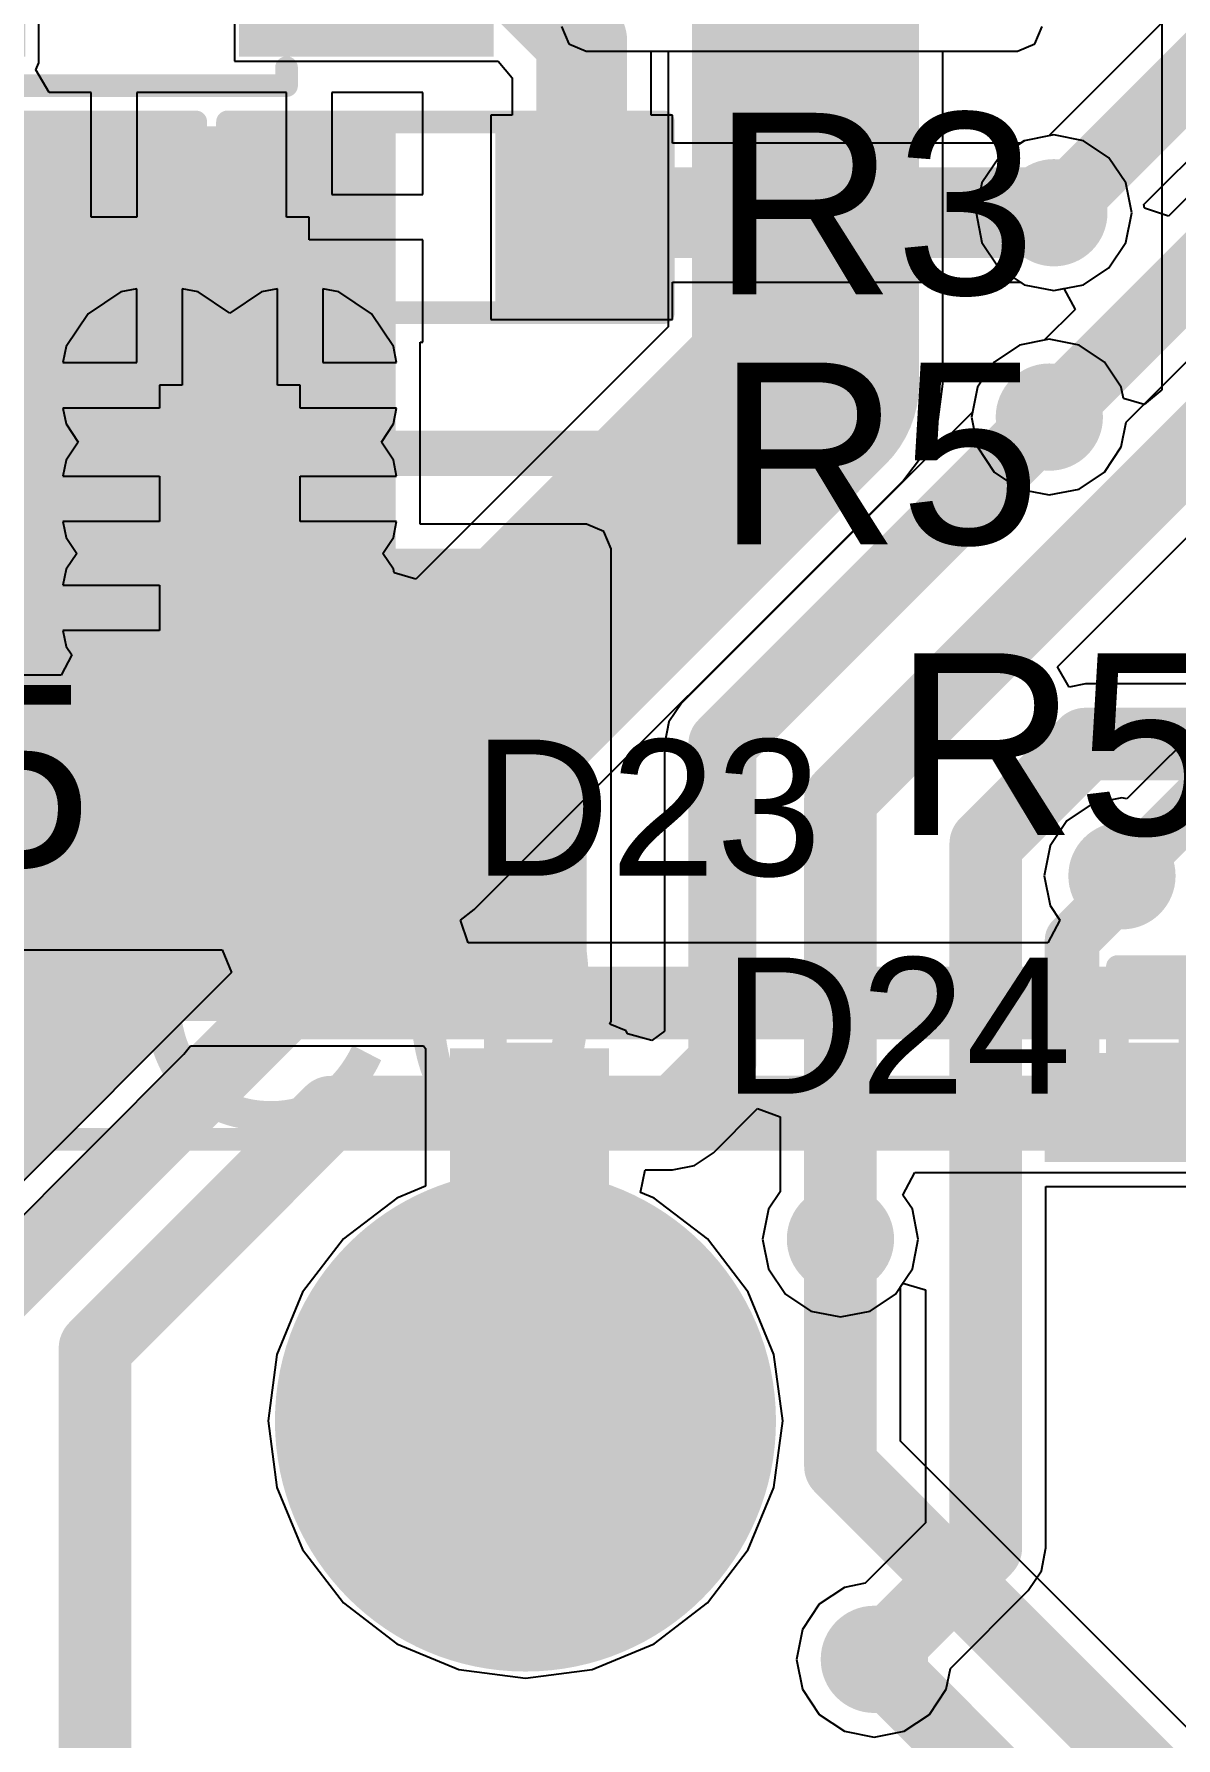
# Model space of a CAD drawing. Header units: millimetres. Extents: x -0.25 to 4.68, y -0.29 to 2.93.
# Drawn here: x 0.9444 to 1.1959, y 0.2812 to 0.6563 of the extents above; entities that cross this region are included whole.
import ezdxf

# ---------------------------------------------------------------- set-up
doc = ezdxf.new("R2010")
doc.units = ezdxf.units.MM
doc.header["$MEASUREMENT"] = 0
for name, color, linetype in [('BottomLayer', 5, 'Continuous'), ('BottomSolder', 6, 'Continuous'), ('MultiLayer', 9, 'Continuous'), ('PadHoleLayer', 156, 'Continuous'), ('TopLayer', 1, 'Continuous'), ('TopOverlay', 2, 'Continuous'), ('TopPaste', 8, 'Continuous'), ('TopSolder', 216, 'Continuous'), ('ViaHoleLayer', 16, 'Continuous')]:
    doc.layers.add(name, color=color, linetype=linetype)
doc.styles.add('Arial', font='', dxfattribs={"height": 0.2})
doc.styles.get('Arial').set_extended_font_data('Arial')

# ---------------------------------------------------------------- blocks, each defined once
blk = doc.blocks.new('HA0200500000G_25')
at = {"layer": 'BottomLayer'}
h = blk.add_hatch(color=5, dxfattribs=at)
edge = h.paths.add_edge_path()
edge.add_arc((-0.1, 0.15), 0.05118, 0, 360)
at = {"layer": 'BottomSolder'}
h = blk.add_hatch(color=6, dxfattribs=at)
edge = h.paths.add_edge_path()
edge.add_arc((-0.1, 0.15), 0.05518, 0, 360)
at = {"layer": 'MultiLayer'}
h = blk.add_hatch(color=9, dxfattribs=at)
edge = h.paths.add_edge_path()
edge.add_arc((-0.1, 0.15), 0.05118, 0, 360)
at = {"layer": 'PadHoleLayer'}
h = blk.add_hatch(color=156, dxfattribs=at)
edge = h.paths.add_edge_path()
edge.add_arc((-0.1, 0.15), 0.02559, 0, 360)
at = {"layer": 'TopLayer'}
h = blk.add_hatch(color=1, dxfattribs=at)
edge = h.paths.add_edge_path()
edge.add_arc((-0.1, 0.15), 0.05118, 0, 360)
at = {"layer": 'TopSolder'}
h = blk.add_hatch(color=216, dxfattribs=at)
edge = h.paths.add_edge_path()
edge.add_arc((-0.1, 0.15), 0.05518, 0, 360)
at = {"layer": 'TopOverlay', "const_width": 0.005}
blk.add_lwpolyline([(-0.301, 0.212), (0.203, 0.212)], dxfattribs=at)
blk = doc.blocks.new('C___0805_37')
at = {"layer": 'TopLayer'}
for points in [[(-0.06, 0.03), (-0.02, 0.03), (-0.02, -0.03), (-0.06, -0.03)], [(0.02, 0.03), (0.06, 0.03), (0.06, -0.03), (0.02, -0.03)]]:
    blk.add_hatch(color=1, dxfattribs=at).paths.add_polyline_path(points)
at = {"layer": 'TopPaste'}
for points in [[(-0.06, 0.03), (-0.02, 0.03), (-0.02, -0.03), (-0.06, -0.03)], [(0.02, 0.03), (0.06, 0.03), (0.06, -0.03), (0.02, -0.03)]]:
    blk.add_hatch(color=8, dxfattribs=at).paths.add_polyline_path(points)
at = {"layer": 'TopSolder'}
for points in [[(-0.06276, 0.03276), (-0.01724, 0.03276), (-0.01724, -0.03276), (-0.06276, -0.03276)], [(0.01724, 0.03276), (0.06276, 0.03276), (0.06276, -0.03276), (0.01724, -0.03276)]]:
    blk.add_hatch(color=216, dxfattribs=at).paths.add_polyline_path(points)
at = {"layer": 'TopOverlay', "const_width": 0.005}
for points in [[(-0.024, 0.034), (-0.064, 0.034)], [(-0.064, 0.034), (-0.064, -0.034)], [(0.064, 0.034), (0.024, 0.034)], [(0.064, 0.034), (0.064, -0.034)], [(-0.024, -0.034), (-0.064, -0.034)], [(0.064, -0.034), (0.024, -0.034)]]:
    blk.add_lwpolyline(points, dxfattribs=at)
at = {"layer": 'TopOverlay', "const_width": 0.0025}
for points in [[(-0.06525, 0.034, 1), (-0.06275, 0.034, 1)], [(-0.06525, 0.034, 1), (-0.06275, 0.034, 1)], [(-0.02525, 0.034, 1), (-0.02275, 0.034, 1)], [(0.02275, 0.034, 1), (0.02525, 0.034, 1)], [(0.06275, 0.034, 1), (0.06525, 0.034, 1)], [(0.06275, 0.034, 1), (0.06525, 0.034, 1)], [(-0.06525, -0.034, 1), (-0.06275, -0.034, 1)], [(-0.06525, -0.034, 1), (-0.06275, -0.034, 1)], [(-0.02525, -0.034, 1), (-0.02275, -0.034, 1)], [(0.02275, -0.034, 1), (0.02525, -0.034, 1)], [(0.06275, -0.034, 1), (0.06525, -0.034, 1)], [(0.06275, -0.034, 1), (0.06525, -0.034, 1)]]:
    blk.add_lwpolyline(points, format="xyb", close=True, dxfattribs=at)
blk = doc.blocks.new('SOT_23_6_51')
at = {"layer": 'TopLayer'}
for points in [[(-0.07559, 0.04961), (-0.02756, 0.04961), (-0.02756, 0.0252), (-0.07559, 0.0252)], [(0.02756, 0.04961), (0.07559, 0.04961), (0.07559, 0.0252), (0.02756, 0.0252)], [(-0.07559, 0.0122), (-0.02756, 0.0122), (-0.02756, -0.0122), (-0.07559, -0.0122)], [(0.02756, 0.0122), (0.07559, 0.0122), (0.07559, -0.0122), (0.02756, -0.0122)], [(-0.07559, -0.0252), (-0.02756, -0.0252), (-0.02756, -0.04961), (-0.07559, -0.04961)], [(0.02756, -0.0252), (0.07559, -0.0252), (0.07559, -0.04961), (0.02756, -0.04961)]]:
    blk.add_hatch(color=1, dxfattribs=at).paths.add_polyline_path(points)
at = {"layer": 'TopPaste'}
for points in [[(-0.07559, 0.04961), (-0.02756, 0.04961), (-0.02756, 0.0252), (-0.07559, 0.0252)], [(0.02756, 0.04961), (0.07559, 0.04961), (0.07559, 0.0252), (0.02756, 0.0252)], [(-0.07559, 0.0122), (-0.02756, 0.0122), (-0.02756, -0.0122), (-0.07559, -0.0122)], [(0.02756, 0.0122), (0.07559, 0.0122), (0.07559, -0.0122), (0.02756, -0.0122)], [(-0.07559, -0.0252), (-0.02756, -0.0252), (-0.02756, -0.04961), (-0.07559, -0.04961)], [(0.02756, -0.0252), (0.07559, -0.0252), (0.07559, -0.04961), (0.02756, -0.04961)]]:
    blk.add_hatch(color=8, dxfattribs=at).paths.add_polyline_path(points)
at = {"layer": 'TopSolder'}
for points in [[(-0.07959, 0.05361), (-0.02356, 0.05361), (-0.02356, 0.0212), (-0.07959, 0.0212)], [(0.02356, 0.05361), (0.07959, 0.05361), (0.07959, 0.0212), (0.02356, 0.0212)], [(-0.07959, 0.0162), (-0.02356, 0.0162), (-0.02356, -0.0162), (-0.07959, -0.0162)], [(0.02356, 0.0162), (0.07959, 0.0162), (0.07959, -0.0162), (0.02356, -0.0162)], [(-0.07959, -0.0212), (-0.02356, -0.0212), (-0.02356, -0.05361), (-0.07959, -0.05361)], [(0.02356, -0.0212), (0.07959, -0.0212), (0.07959, -0.05361), (0.02356, -0.05361)]]:
    blk.add_hatch(color=216, dxfattribs=at).paths.add_polyline_path(points)
at = {"layer": 'TopOverlay', "const_width": 0.005}
for points in [[(-0.035, 0.06), (0.034, 0.06)], [(-0.035, 0.05606), (-0.035, 0.06)], [(0.034, 0.05606), (0.034, 0.06)], [(-0.086, 0.043), (-0.081, 0.038)], [(-0.086, 0.033), (-0.086, 0.043)], [(-0.086, 0.033), (-0.081, 0.038)], [(-0.035, -0.06), (-0.035, -0.05606)], [(0.034, -0.06), (0.034, -0.05606)], [(-0.035, -0.06), (0.034, -0.06)]]:
    blk.add_lwpolyline(points, dxfattribs=at)
at = {"layer": 'TopOverlay', "const_width": 0.0025}
for points in [[(-0.03625, 0.06, 1), (-0.03375, 0.06, 1)], [(-0.03625, 0.06, 1), (-0.03375, 0.06, 1)], [(0.03275, 0.06, 1), (0.03525, 0.06, 1)], [(0.03275, 0.06, 1), (0.03525, 0.06, 1)], [(-0.03625, 0.05606, 1), (-0.03375, 0.05606, 1)], [(0.03275, 0.05606, 1), (0.03525, 0.05606, 1)], [(-0.08725, 0.043, 1), (-0.08475, 0.043, 1)], [(-0.08725, 0.043, 1), (-0.08475, 0.043, 1)], [(-0.08225, 0.038, 1), (-0.07975, 0.038, 1)], [(-0.08225, 0.038, 1), (-0.07975, 0.038, 1)], [(-0.08725, 0.033, 1), (-0.08475, 0.033, 1)], [(-0.08725, 0.033, 1), (-0.08475, 0.033, 1)], [(-0.03625, -0.05606, 1), (-0.03375, -0.05606, 1)], [(0.03275, -0.05606, 1), (0.03525, -0.05606, 1)], [(-0.03625, -0.06, 1), (-0.03375, -0.06, 1)], [(-0.03625, -0.06, 1), (-0.03375, -0.06, 1)], [(0.03275, -0.06, 1), (0.03525, -0.06, 1)], [(0.03275, -0.06, 1), (0.03525, -0.06, 1)]]:
    blk.add_lwpolyline(points, format="xyb", close=True, dxfattribs=at)
blk = doc.blocks.new('R___0603_95')
at = {"layer": 'TopLayer'}
for points in [[(-0.015, 0.0175), (-0.015, -0.0175), (-0.045, -0.0175), (-0.045, 0.0175)], [(0.045, 0.0175), (0.045, -0.0175), (0.015, -0.0175), (0.015, 0.0175)]]:
    blk.add_hatch(color=1, dxfattribs=at).paths.add_polyline_path(points)
at = {"layer": 'TopPaste'}
for points in [[(-0.015, 0.0175), (-0.015, -0.0175), (-0.045, -0.0175), (-0.045, 0.0175)], [(0.045, 0.0175), (0.045, -0.0175), (0.015, -0.0175), (0.015, 0.0175)]]:
    blk.add_hatch(color=8, dxfattribs=at).paths.add_polyline_path(points)
at = {"layer": 'TopSolder'}
for points in [[(-0.011, 0.0215), (-0.011, -0.0215), (-0.049, -0.0215), (-0.049, 0.0215)], [(0.049, 0.0215), (0.049, -0.0215), (0.011, -0.0215), (0.011, 0.0215)]]:
    blk.add_hatch(color=216, dxfattribs=at).paths.add_polyline_path(points)
at = {"layer": 'TopOverlay', "const_width": 0.005}
for points in [[(0.048, 0.021), (-0.048, 0.021)], [(-0.048, 0.021), (-0.048, -0.021)], [(0.048, 0.021), (0.048, -0.021)], [(0.048, -0.021), (-0.048, -0.021)]]:
    blk.add_lwpolyline(points, dxfattribs=at)
at = {"layer": 'TopOverlay', "const_width": 0.0025}
for points in [[(-0.04925, 0.021, 1), (-0.04675, 0.021, 1)], [(-0.04925, 0.021, 1), (-0.04675, 0.021, 1)], [(0.04675, 0.021, 1), (0.04925, 0.021, 1)], [(0.04675, 0.021, 1), (0.04925, 0.021, 1)], [(-0.04925, -0.021, 1), (-0.04675, -0.021, 1)], [(-0.04925, -0.021, 1), (-0.04675, -0.021, 1)], [(0.04675, -0.021, 1), (0.04925, -0.021, 1)], [(0.04675, -0.021, 1), (0.04925, -0.021, 1)]]:
    blk.add_lwpolyline(points, format="xyb", close=True, dxfattribs=at)
blk = doc.blocks.new('R___0603_97')
at = {"layer": 'TopLayer'}
for points in [[(-0.015, 0.0175), (-0.015, -0.0175), (-0.045, -0.0175), (-0.045, 0.0175)], [(0.045, 0.0175), (0.045, -0.0175), (0.015, -0.0175), (0.015, 0.0175)]]:
    blk.add_hatch(color=1, dxfattribs=at).paths.add_polyline_path(points)
at = {"layer": 'TopPaste'}
for points in [[(-0.015, 0.0175), (-0.015, -0.0175), (-0.045, -0.0175), (-0.045, 0.0175)], [(0.045, 0.0175), (0.045, -0.0175), (0.015, -0.0175), (0.015, 0.0175)]]:
    blk.add_hatch(color=8, dxfattribs=at).paths.add_polyline_path(points)
at = {"layer": 'TopSolder'}
for points in [[(-0.011, 0.0215), (-0.011, -0.0215), (-0.049, -0.0215), (-0.049, 0.0215)], [(0.049, 0.0215), (0.049, -0.0215), (0.011, -0.0215), (0.011, 0.0215)]]:
    blk.add_hatch(color=216, dxfattribs=at).paths.add_polyline_path(points)
at = {"layer": 'TopOverlay', "const_width": 0.005}
for points in [[(-0.048, 0.021), (0.048, 0.021)], [(-0.048, -0.021), (-0.048, 0.021)], [(0.048, -0.021), (0.048, 0.021)], [(-0.048, -0.021), (0.048, -0.021)]]:
    blk.add_lwpolyline(points, dxfattribs=at)
at = {"layer": 'TopOverlay', "const_width": 0.0025}
for points in [[(-0.04925, 0.021, 1), (-0.04675, 0.021, 1)], [(-0.04925, 0.021, 1), (-0.04675, 0.021, 1)], [(0.04675, 0.021, 1), (0.04925, 0.021, 1)], [(0.04675, 0.021, 1), (0.04925, 0.021, 1)], [(-0.04925, -0.021, 1), (-0.04675, -0.021, 1)], [(-0.04925, -0.021, 1), (-0.04675, -0.021, 1)], [(0.04675, -0.021, 1), (0.04925, -0.021, 1)], [(0.04675, -0.021, 1), (0.04925, -0.021, 1)]]:
    blk.add_lwpolyline(points, format="xyb", close=True, dxfattribs=at)
blk = doc.blocks.new('DSN0603_2_143')
at = {"layer": 'TopLayer'}
for points in [[(-0.01181, 0.00472), (-0.00394, 0.00472), (-0.00394, -0.00472), (-0.01181, -0.00472)], [(0.00394, 0.00472), (0.01181, 0.00472), (0.01181, -0.00472), (0.00394, -0.00472)]]:
    blk.add_hatch(color=1, dxfattribs=at).paths.add_polyline_path(points)
at = {"layer": 'TopPaste'}
for points in [[(-0.01181, 0.00472), (-0.00394, 0.00472), (-0.00394, -0.00472), (-0.01181, -0.00472)], [(0.00394, 0.00472), (0.01181, 0.00472), (0.01181, -0.00472), (0.00394, -0.00472)]]:
    blk.add_hatch(color=8, dxfattribs=at).paths.add_polyline_path(points)
at = {"layer": 'TopSolder'}
for points in [[(-0.01398, 0.00689), (-0.00177, 0.00689), (-0.00177, -0.00689), (-0.01398, -0.00689)], [(0.00177, 0.00689), (0.01398, 0.00689), (0.01398, -0.00689), (0.00177, -0.00689)]]:
    blk.add_hatch(color=216, dxfattribs=at).paths.add_polyline_path(points)
at = {"layer": 'TopOverlay', "const_width": 0.005}
for points in [[(-0.015, 0.008), (0.015, 0.008)], [(-0.015, 0.008), (-0.015, -0.008)], [(0.015, 0.008), (0.015, -0.008)], [(-0.015, -0.008), (0.015, -0.008)]]:
    blk.add_lwpolyline(points, dxfattribs=at)
at = {"layer": 'TopOverlay', "const_width": 0.0025}
for points in [[(-0.01625, 0.008, 1), (-0.01375, 0.008, 1)], [(-0.01625, 0.008, 1), (-0.01375, 0.008, 1)], [(0.01375, 0.008, 1), (0.01625, 0.008, 1)], [(0.01375, 0.008, 1), (0.01625, 0.008, 1)], [(-0.01625, -0.008, 1), (-0.01375, -0.008, 1)], [(-0.01625, -0.008, 1), (-0.01375, -0.008, 1)], [(0.01375, -0.008, 1), (0.01625, -0.008, 1)], [(0.01375, -0.008, 1), (0.01625, -0.008, 1)]]:
    blk.add_lwpolyline(points, format="xyb", close=True, dxfattribs=at)
blk = doc.blocks.new('DSN0603_2_144')
at = {"layer": 'TopLayer'}
for points in [[(-0.01181, 0.00472), (-0.00394, 0.00472), (-0.00394, -0.00472), (-0.01181, -0.00472)], [(0.00394, 0.00472), (0.01181, 0.00472), (0.01181, -0.00472), (0.00394, -0.00472)]]:
    blk.add_hatch(color=1, dxfattribs=at).paths.add_polyline_path(points)
at = {"layer": 'TopPaste'}
for points in [[(-0.01181, 0.00472), (-0.00394, 0.00472), (-0.00394, -0.00472), (-0.01181, -0.00472)], [(0.00394, 0.00472), (0.01181, 0.00472), (0.01181, -0.00472), (0.00394, -0.00472)]]:
    blk.add_hatch(color=8, dxfattribs=at).paths.add_polyline_path(points)
at = {"layer": 'TopSolder'}
for points in [[(-0.01398, 0.00689), (-0.00177, 0.00689), (-0.00177, -0.00689), (-0.01398, -0.00689)], [(0.00177, 0.00689), (0.01398, 0.00689), (0.01398, -0.00689), (0.00177, -0.00689)]]:
    blk.add_hatch(color=216, dxfattribs=at).paths.add_polyline_path(points)
at = {"layer": 'TopOverlay', "const_width": 0.005}
for points in [[(-0.015, 0.008), (0.015, 0.008)], [(-0.015, 0.008), (-0.015, -0.008)], [(0.015, 0.008), (0.015, -0.008)], [(-0.015, -0.008), (0.015, -0.008)]]:
    blk.add_lwpolyline(points, dxfattribs=at)
at = {"layer": 'TopOverlay', "const_width": 0.0025}
for points in [[(-0.01625, 0.008, 1), (-0.01375, 0.008, 1)], [(-0.01625, 0.008, 1), (-0.01375, 0.008, 1)], [(0.01375, 0.008, 1), (0.01625, 0.008, 1)], [(0.01375, 0.008, 1), (0.01625, 0.008, 1)], [(-0.01625, -0.008, 1), (-0.01375, -0.008, 1)], [(-0.01625, -0.008, 1), (-0.01375, -0.008, 1)], [(0.01375, -0.008, 1), (0.01625, -0.008, 1)], [(0.01375, -0.008, 1), (0.01625, -0.008, 1)]]:
    blk.add_lwpolyline(points, format="xyb", close=True, dxfattribs=at)

msp = doc.modelspace()

# ---------------------------------------------------------------- hatches: boundary and pattern name
at = {"layer": 'BottomLayer'}
h = msp.add_hatch(color=5, dxfattribs=at)
edge = h.paths.add_edge_path()
edge.add_arc((1.169, 0.617), 0.01181, 0, 360)
h = msp.add_hatch(color=5, dxfattribs=at)
edge = h.paths.add_edge_path()
edge.add_arc((0.972, 0.579), 0.01181, 0, 360)
h = msp.add_hatch(color=5, dxfattribs=at)
edge = h.paths.add_edge_path()
edge.add_arc((1.003, 0.579), 0.01181, 0, 360)
h = msp.add_hatch(color=5, dxfattribs=at)
edge = h.paths.add_edge_path()
edge.add_arc((1.168, 0.572), 0.01181, 0, 360)
h = msp.add_hatch(color=5, dxfattribs=at)
edge = h.paths.add_edge_path()
edge.add_arc((0.972, 0.554), 0.01181, 0, 360)
h = msp.add_hatch(color=5, dxfattribs=at)
edge = h.paths.add_edge_path()
edge.add_arc((1.003, 0.554), 0.01181, 0, 360)
h = msp.add_hatch(color=5, dxfattribs=at)
edge = h.paths.add_edge_path()
edge.add_arc((0.972, 0.53), 0.01181, 0, 360)
h = msp.add_hatch(color=5, dxfattribs=at)
edge = h.paths.add_edge_path()
edge.add_arc((1.003, 0.53), 0.01181, 0, 360)
h = msp.add_hatch(color=5, dxfattribs=at)
edge = h.paths.add_edge_path()
edge.add_arc((1.184, 0.471), 0.01181, 0, 360)
h = msp.add_hatch(color=5, dxfattribs=at)
edge = h.paths.add_edge_path()
edge.add_arc((1.122, 0.391), 0.01181, 0, 360)
h = msp.add_hatch(color=5, dxfattribs=at)
edge = h.paths.add_edge_path()
edge.add_arc((1.12946, 0.29846), 0.01181, 0, 360)
at = {"layer": 'BottomSolder'}
h = msp.add_hatch(color=6, dxfattribs=at)
edge = h.paths.add_edge_path()
edge.add_arc((1.169, 0.617), 0.00591, 0, 360)
h = msp.add_hatch(color=6, dxfattribs=at)
edge = h.paths.add_edge_path()
edge.add_arc((0.972, 0.579), 0.00591, 0, 360)
h = msp.add_hatch(color=6, dxfattribs=at)
edge = h.paths.add_edge_path()
edge.add_arc((1.003, 0.579), 0.00591, 0, 360)
h = msp.add_hatch(color=6, dxfattribs=at)
edge = h.paths.add_edge_path()
edge.add_arc((1.168, 0.572), 0.00591, 0, 360)
h = msp.add_hatch(color=6, dxfattribs=at)
edge = h.paths.add_edge_path()
edge.add_arc((0.972, 0.554), 0.00591, 0, 360)
h = msp.add_hatch(color=6, dxfattribs=at)
edge = h.paths.add_edge_path()
edge.add_arc((1.003, 0.554), 0.00591, 0, 360)
h = msp.add_hatch(color=6, dxfattribs=at)
edge = h.paths.add_edge_path()
edge.add_arc((0.972, 0.53), 0.00591, 0, 360)
h = msp.add_hatch(color=6, dxfattribs=at)
edge = h.paths.add_edge_path()
edge.add_arc((1.003, 0.53), 0.00591, 0, 360)
h = msp.add_hatch(color=6, dxfattribs=at)
edge = h.paths.add_edge_path()
edge.add_arc((1.184, 0.471), 0.00591, 0, 360)
h = msp.add_hatch(color=6, dxfattribs=at)
edge = h.paths.add_edge_path()
edge.add_arc((1.122, 0.391), 0.00591, 0, 360)
h = msp.add_hatch(color=6, dxfattribs=at)
edge = h.paths.add_edge_path()
edge.add_arc((1.12946, 0.29846), 0.00591, 0, 360)
at = {"layer": 'TopLayer'}
for points in [[(0.933, 0.516), (1.024, 0.516), (1.024, 0.636), (0.933, 0.636)], [(0.912, 0.543), (0.912, 0.439), (1.06607, 0.439), (1.06607, 0.543)], [(1.071, 0.327), (1.071, 0.433), (1.036, 0.433), (1.036, 0.327)], [(1.272, 0.432), (1.167, 0.432), (1.167, 0.408), (1.272, 0.408)]]:
    msp.add_hatch(color=1, dxfattribs=at).paths.add_polyline_path(points)
h = msp.add_hatch(color=1, dxfattribs=at)
edge = h.paths.add_edge_path()
edge.add_arc((1.169, 0.617), 0.01181, 0, 360)
h = msp.add_hatch(color=1, dxfattribs=at)
edge = h.paths.add_edge_path()
edge.add_arc((0.972, 0.579), 0.01181, 0, 360)
h = msp.add_hatch(color=1, dxfattribs=at)
edge = h.paths.add_edge_path()
edge.add_arc((1.003, 0.579), 0.01181, 0, 360)
h = msp.add_hatch(color=1, dxfattribs=at)
edge = h.paths.add_edge_path()
edge.add_arc((1.168, 0.572), 0.01181, 0, 360)
h = msp.add_hatch(color=1, dxfattribs=at)
edge = h.paths.add_edge_path()
edge.add_arc((0.972, 0.554), 0.01181, 0, 360)
h = msp.add_hatch(color=1, dxfattribs=at)
edge = h.paths.add_edge_path()
edge.add_arc((1.003, 0.554), 0.01181, 0, 360)
h = msp.add_hatch(color=1, dxfattribs=at)
edge = h.paths.add_edge_path()
edge.add_arc((0.972, 0.53), 0.01181, 0, 360)
h = msp.add_hatch(color=1, dxfattribs=at)
edge = h.paths.add_edge_path()
edge.add_arc((1.003, 0.53), 0.01181, 0, 360)
h = msp.add_hatch(color=1, dxfattribs=at)
edge = h.paths.add_edge_path()
edge.add_arc((1.184, 0.471), 0.01181, 0, 360)
h = msp.add_hatch(color=1, dxfattribs=at)
edge = h.paths.add_edge_path()
edge.add_arc((1.122, 0.391), 0.01181, 0, 360)
h = msp.add_hatch(color=1, dxfattribs=at)
edge = h.paths.add_edge_path()
edge.add_arc((1.12946, 0.29846), 0.01181, 0, 360)
at = {"layer": 'TopSolder'}
h = msp.add_hatch(color=216, dxfattribs=at)
edge = h.paths.add_edge_path()
edge.add_arc((1.169, 0.617), 0.00591, 0, 360)
h = msp.add_hatch(color=216, dxfattribs=at)
edge = h.paths.add_edge_path()
edge.add_arc((0.972, 0.579), 0.00591, 0, 360)
h = msp.add_hatch(color=216, dxfattribs=at)
edge = h.paths.add_edge_path()
edge.add_arc((1.003, 0.579), 0.00591, 0, 360)
h = msp.add_hatch(color=216, dxfattribs=at)
edge = h.paths.add_edge_path()
edge.add_arc((1.168, 0.572), 0.00591, 0, 360)
h = msp.add_hatch(color=216, dxfattribs=at)
edge = h.paths.add_edge_path()
edge.add_arc((0.972, 0.554), 0.00591, 0, 360)
h = msp.add_hatch(color=216, dxfattribs=at)
edge = h.paths.add_edge_path()
edge.add_arc((1.003, 0.554), 0.00591, 0, 360)
h = msp.add_hatch(color=216, dxfattribs=at)
edge = h.paths.add_edge_path()
edge.add_arc((0.972, 0.53), 0.00591, 0, 360)
h = msp.add_hatch(color=216, dxfattribs=at)
edge = h.paths.add_edge_path()
edge.add_arc((1.003, 0.53), 0.00591, 0, 360)
h = msp.add_hatch(color=216, dxfattribs=at)
edge = h.paths.add_edge_path()
edge.add_arc((1.184, 0.471), 0.00591, 0, 360)
h = msp.add_hatch(color=216, dxfattribs=at)
edge = h.paths.add_edge_path()
edge.add_arc((1.122, 0.391), 0.00591, 0, 360)
h = msp.add_hatch(color=216, dxfattribs=at)
edge = h.paths.add_edge_path()
edge.add_arc((1.12946, 0.29846), 0.00591, 0, 360)
at = {"layer": 'ViaHoleLayer'}
h = msp.add_hatch(color=16, dxfattribs=at)
edge = h.paths.add_edge_path()
edge.add_arc((1.169, 0.617), 0.00591, 0, 360)
h = msp.add_hatch(color=16, dxfattribs=at)
edge = h.paths.add_edge_path()
edge.add_arc((0.972, 0.579), 0.00591, 0, 360)
h = msp.add_hatch(color=16, dxfattribs=at)
edge = h.paths.add_edge_path()
edge.add_arc((1.003, 0.579), 0.00591, 0, 360)
h = msp.add_hatch(color=16, dxfattribs=at)
edge = h.paths.add_edge_path()
edge.add_arc((1.168, 0.572), 0.00591, 0, 360)
h = msp.add_hatch(color=16, dxfattribs=at)
edge = h.paths.add_edge_path()
edge.add_arc((0.972, 0.554), 0.00591, 0, 360)
h = msp.add_hatch(color=16, dxfattribs=at)
edge = h.paths.add_edge_path()
edge.add_arc((1.003, 0.554), 0.00591, 0, 360)
h = msp.add_hatch(color=16, dxfattribs=at)
edge = h.paths.add_edge_path()
edge.add_arc((0.972, 0.53), 0.00591, 0, 360)
h = msp.add_hatch(color=16, dxfattribs=at)
edge = h.paths.add_edge_path()
edge.add_arc((1.003, 0.53), 0.00591, 0, 360)
h = msp.add_hatch(color=16, dxfattribs=at)
edge = h.paths.add_edge_path()
edge.add_arc((1.184, 0.471), 0.00591, 0, 360)
h = msp.add_hatch(color=16, dxfattribs=at)
edge = h.paths.add_edge_path()
edge.add_arc((1.122, 0.391), 0.00591, 0, 360)
h = msp.add_hatch(color=16, dxfattribs=at)
edge = h.paths.add_edge_path()
edge.add_arc((1.12946, 0.29846), 0.00591, 0, 360)

# ---------------------------------------------------------------- linework, layer by layer
at = {"layer": 'BottomLayer'}
for p, q in [((1.18882, 0.6188), (1.56628, 0.99626)), ((1.37599, 0.79801), (1.19425, 0.61628)), ((1.18492, 0.5709), (1.39028, 0.77626)), ((1.19608, 0.6621), (1.1679, 0.63392)), ((1.06059, 0.658), (1.06217, 0.65417)), ((1.16483, 0.65417), (1.16641, 0.658)), ((1.06217, 0.65417), (1.066, 0.65259)), ((1.161, 0.65259), (1.16483, 0.65417)), ((1.066, 0.65259), (1.08406, 0.65259)), ((1.08406, 0.65259), (1.08406, 0.59185)), ((1.14457, 0.57932), (1.14457, 0.65259)), ((1.14457, 0.65259), (1.161, 0.65259)), ((1.16244, 0.63284), (1.15688, 0.62912)), ((1.1679, 0.63392), (1.16244, 0.63284)), ((1.15688, 0.62912), (1.15316, 0.62356)), ((1.15316, 0.62356), (1.15186, 0.617)), ((1.15186, 0.617), (1.15316, 0.61044)), ((1.18894, 0.61803), (1.18882, 0.6188)), ((1.19425, 0.61628), (1.18894, 0.61803)), ((1.15316, 0.61044), (1.15688, 0.60488)), ((1.15688, 0.60488), (1.16244, 0.60116)), ((1.16244, 0.60116), (1.169, 0.59986)), ((1.169, 0.59986), (1.1712, 0.6003)), ((1.1712, 0.6003), (1.17367, 0.59569)), ((0.96349, 0.59955), (0.95628, 0.59472)), ((0.967, 0.60024), (0.96349, 0.59955)), ((0.967, 0.584), (0.967, 0.60024)), ((0.98051, 0.59955), (0.977, 0.60024)), ((0.977, 0.60024), (0.977, 0.579)), ((0.9875, 0.59488), (0.98051, 0.59955)), ((0.99449, 0.59955), (0.9875, 0.59488)), ((0.998, 0.60024), (0.99449, 0.59955)), ((0.998, 0.579), (0.998, 0.60024)), ((1.01151, 0.59955), (1.008, 0.60024)), ((1.008, 0.60024), (1.008, 0.584)), ((1.01872, 0.59472), (1.01151, 0.59955)), ((0.95628, 0.59472), (0.95145, 0.58751)), ((1.02355, 0.58751), (1.01872, 0.59472)), ((1.17367, 0.59569), (1.1669, 0.58892)), ((1.08406, 0.59185), (1.02849, 0.53628)), ((0.95145, 0.58751), (0.95076, 0.584)), ((1.02424, 0.584), (1.02355, 0.58751)), ((1.16144, 0.58784), (1.15588, 0.58412)), ((1.1669, 0.58892), (1.16144, 0.58784)), ((0.95076, 0.584), (0.967, 0.584)), ((1.008, 0.584), (1.02424, 0.584)), ((1.15588, 0.58412), (1.15216, 0.57856)), ((0.977, 0.579), (0.972, 0.579)), ((0.972, 0.579), (0.972, 0.574)), ((1.003, 0.579), (0.998, 0.579)), ((1.003, 0.574), (1.003, 0.579)), ((1.14354, 0.57148), (1.14457, 0.57932)), ((1.15216, 0.57856), (1.15086, 0.572)), ((0.972, 0.574), (0.95076, 0.574)), ((0.95076, 0.574), (0.95145, 0.57049)), ((0.95145, 0.57049), (0.95412, 0.5665)), ((1.02424, 0.574), (1.003, 0.574)), ((1.02088, 0.5665), (1.02355, 0.57049)), ((1.02355, 0.57049), (1.02424, 0.574)), ((1.14052, 0.56419), (1.14354, 0.57148)), ((1.15086, 0.572), (1.15216, 0.56544)), ((1.18384, 0.56544), (1.18492, 0.5709)), ((1.26807, 0.57093), (1.18507, 0.48793)), ((0.95412, 0.5665), (0.95145, 0.56251)), ((1.02355, 0.56251), (1.02088, 0.5665)), ((1.13571, 0.55792), (1.14052, 0.56419)), ((1.15216, 0.56544), (1.15588, 0.55988)), ((1.18012, 0.55988), (1.18384, 0.56544)), ((0.95145, 0.56251), (0.95076, 0.559)), ((1.02424, 0.559), (1.02355, 0.56251)), ((1.15588, 0.55988), (1.16144, 0.55616)), ((1.17456, 0.55616), (1.18012, 0.55988)), ((0.95076, 0.559), (0.972, 0.559)), ((0.972, 0.559), (0.972, 0.549)), ((1.003, 0.549), (1.003, 0.559)), ((1.003, 0.559), (1.02424, 0.559)), ((1.04134, 0.46355), (1.13571, 0.55792)), ((1.16144, 0.55616), (1.168, 0.55486)), ((1.168, 0.55486), (1.17456, 0.55616)), ((0.972, 0.549), (0.95076, 0.549)), ((0.95076, 0.549), (0.95145, 0.54549)), ((1.02424, 0.549), (1.003, 0.549)), ((1.02355, 0.54549), (1.02424, 0.549)), ((0.95145, 0.54549), (0.95379, 0.542)), ((1.02121, 0.542), (1.02355, 0.54549)), ((0.95379, 0.542), (0.95145, 0.53851)), ((1.02355, 0.53851), (1.02121, 0.542)), ((0.95145, 0.53851), (0.95076, 0.535)), ((1.0237, 0.53773), (1.02355, 0.53851)), ((1.02849, 0.53628), (1.0237, 0.53773)), ((0.95076, 0.535), (0.972, 0.535)), ((0.972, 0.535), (0.972, 0.525)), ((0.972, 0.525), (0.95076, 0.525)), ((0.95076, 0.525), (0.95145, 0.52149)), ((0.95271, 0.51962), (0.95035, 0.51521)), ((0.95145, 0.52149), (0.95271, 0.51962)), ((0.95035, 0.51521), (0.86861, 0.51521)), ((1.184, 0.48814), (1.17744, 0.48684)), ((1.18507, 0.48793), (1.184, 0.48814)), ((1.17744, 0.48684), (1.17188, 0.48312)), ((1.17188, 0.48312), (1.16816, 0.47756)), ((1.16816, 0.47756), (1.16686, 0.471)), ((1.16686, 0.471), (1.16816, 0.46444)), ((1.03828, 0.4612), (1.04134, 0.46355)), ((1.16816, 0.46444), (1.17033, 0.4612)), ((1.03998, 0.4562), (1.03828, 0.4612)), ((1.17033, 0.4612), (1.16765, 0.4562)), ((0.87123, 0.45469), (0.98581, 0.45469)), ((0.98581, 0.45469), (0.98788, 0.44969)), ((1.16765, 0.4562), (1.03998, 0.4562)), ((0.98788, 0.44969), (0.92445, 0.38626)), ((1.13574, 0.40069), (1.13841, 0.40569)), ((1.13841, 0.40569), (1.22492, 0.40569)), ((1.13784, 0.39756), (1.13574, 0.40069)), ((1.13914, 0.391), (1.13784, 0.39756)), ((1.13784, 0.38444), (1.13914, 0.391)), ((1.13525, 0.38058), (1.13784, 0.38444)), ((1.13525, 0.34649), (1.13525, 0.38058)), ((1.19949, 0.28225), (1.13525, 0.34649))]:
    msp.add_line(p, q, dxfattribs=at)
for points, const_width in [([(1.169, 0.617), (1.561, 1.009)], 0.015), ([(1.168, 0.572), (1.385, 0.789)], 0.015), ([(1.11432, 0.57932), (1.11432, 0.69)], 0.05), ([(1.01995, 0.48495), (1.11432, 0.57932)], 0.05), ([(1.184, 0.471), (1.276, 0.563)], 0.012), ([(0.86782, 0.48495), (1.01995, 0.48495)], 0.05), ([(0.93382, 0.37689), (0.99988, 0.44295)], 0.016), ([(0.99988, 0.44295), (1.53695, 0.44295)], 0.016), ([(0.95782, 0.36695), (1.00982, 0.41895)], 0.016), ([(1.00982, 0.41895), (1.55965, 0.41895)], 0.016), ([(1.122, 0.341), (1.122, 0.391)], 0.016), ([(0.95782, 0.26318), (0.95782, 0.36695)], 0.016), ([(1.122, 0.341), (1.194, 0.269)], 0.016), ([(1.12946, 0.29846), (1.18491, 0.243)], 0.016)]:
    msp.add_lwpolyline(points, dxfattribs=dict(at, const_width=const_width))
for points, const_width in [([(1.16525, 0.617, 1), (1.17275, 0.617, 1)], 0.0075), ([(1.10182, 0.57932, 1), (1.12682, 0.57932, 1)], 0.025), ([(1.10182, 0.57932, 1), (1.12682, 0.57932, 1)], 0.025), ([(1.16425, 0.572, 1), (1.17175, 0.572, 1)], 0.0075), ([(1.00745, 0.48495, 1), (1.03245, 0.48495, 1)], 0.025), ([(1.00745, 0.48495, 1), (1.03245, 0.48495, 1)], 0.025), ([(1.181, 0.471, 1), (1.187, 0.471, 1)], 0.006), ([(0.99588, 0.44295, 1), (1.00388, 0.44295, 1)], 0.008), ([(0.99588, 0.44295, 1), (1.00388, 0.44295, 1)], 0.008), ([(1.00582, 0.41895, 1), (1.01382, 0.41895, 1)], 0.008), ([(1.00582, 0.41895, 1), (1.01382, 0.41895, 1)], 0.008), ([(1.118, 0.391, 1), (1.126, 0.391, 1)], 0.008), ([(0.95382, 0.36695, 1), (0.96182, 0.36695, 1)], 0.008), ([(0.95382, 0.36695, 1), (0.96182, 0.36695, 1)], 0.008), ([(1.118, 0.341, 1), (1.126, 0.341, 1)], 0.008), ([(1.118, 0.341, 1), (1.126, 0.341, 1)], 0.008), ([(1.12546, 0.29846, 1), (1.13346, 0.29846, 1)], 0.008)]:
    msp.add_lwpolyline(points, format="xyb", close=True, dxfattribs=dict(at, const_width=const_width))
at = {"layer": 'TopLayer'}
for p, q in [((1.19275, 0.701), (1.19275, 0.578)), ((0.98856, 0.6848), (0.98856, 0.65039)), ((0.94541, 0.65), (0.94541, 0.67905)), ((1.16483, 0.65417), (1.16641, 0.658)), ((1.161, 0.65259), (1.16483, 0.65417)), ((0.94479, 0.6485), (0.94541, 0.65)), ((0.98856, 0.65039), (1.04659, 0.65039)), ((1.04659, 0.65039), (1.04971, 0.64668)), ((1.08029, 0.6385), (1.08029, 0.65259)), ((1.08029, 0.65259), (1.161, 0.65259)), ((0.94769, 0.6435), (0.94479, 0.6485)), ((1.04971, 0.64668), (1.04971, 0.6385)), ((0.957, 0.6435), (0.94769, 0.6435)), ((0.957, 0.616), (0.957, 0.6435)), ((1, 0.6435), (0.967, 0.6435)), ((0.967, 0.6435), (0.967, 0.616)), ((1, 0.616), (1, 0.6435)), ((1.03, 0.6435), (1.01, 0.6435)), ((1.01, 0.6435), (1.01, 0.621)), ((1.03, 0.621), (1.03, 0.6435)), ((1.04971, 0.6385), (1.045, 0.6385)), ((1.045, 0.6385), (1.045, 0.5935)), ((1.085, 0.6385), (1.08029, 0.6385)), ((1.085, 0.63229), (1.085, 0.6385)), ((1.169, 0.63414), (1.16244, 0.63284)), ((1.17556, 0.63284), (1.169, 0.63414)), ((1.16163, 0.63229), (1.085, 0.63229)), ((1.16244, 0.63284), (1.16163, 0.63229)), ((1.18112, 0.62912), (1.17556, 0.63284)), ((1.18484, 0.62356), (1.18112, 0.62912)), ((1.18614, 0.617), (1.18484, 0.62356)), ((1.01, 0.621), (1.03, 0.621)), ((0.967, 0.616), (0.957, 0.616)), ((1.005, 0.616), (1, 0.616)), ((1.005, 0.611), (1.005, 0.616)), ((1.18484, 0.61044), (1.18614, 0.617)), ((1.03, 0.611), (1.005, 0.611)), ((1.03, 0.5885), (1.03, 0.611)), ((1.18112, 0.60488), (1.18484, 0.61044)), ((1.17556, 0.60116), (1.18112, 0.60488)), ((1.085, 0.5935), (1.085, 0.60171)), ((1.085, 0.60171), (1.16163, 0.60171)), ((1.16163, 0.60171), (1.16244, 0.60116)), ((1.16244, 0.60116), (1.169, 0.59986)), ((1.169, 0.59986), (1.17556, 0.60116)), ((1.045, 0.5935), (1.085, 0.5935)), ((1.168, 0.58914), (1.16144, 0.58784)), ((1.17456, 0.58784), (1.168, 0.58914)), ((1.02941, 0.54841), (1.02941, 0.5885)), ((1.02941, 0.5885), (1.03, 0.5885)), ((1.16144, 0.58784), (1.15588, 0.58412)), ((1.18012, 0.58412), (1.17456, 0.58784)), ((1.15588, 0.58412), (1.15216, 0.57856)), ((1.18384, 0.57856), (1.18012, 0.58412)), ((1.15216, 0.57856), (1.15108, 0.5731)), ((1.18432, 0.57613), (1.18384, 0.57856)), ((1.19275, 0.578), (1.18888, 0.57475)), ((1.18888, 0.57475), (1.18432, 0.57613)), ((1.15108, 0.5731), (1.08699, 0.50901)), ((1.16978, 0.51703), (1.21537, 0.56263)), ((1.06607, 0.54841), (1.02941, 0.54841)), ((1.0699, 0.54683), (1.06607, 0.54841)), ((1.07148, 0.543), (1.0699, 0.54683)), ((1.07148, 0.439), (1.07148, 0.543)), ((1.17234, 0.51253), (1.16978, 0.51703)), ((1.176, 0.51325), (1.17234, 0.51253)), ((1.24459, 0.51325), (1.176, 0.51325)), ((1.08699, 0.50901), (1.08423, 0.50488)), ((1.08423, 0.50488), (1.08326, 0.5)), ((1.08326, 0.5), (1.08326, 0.4368)), ((1.0712, 0.43833), (1.07148, 0.439)), ((1.07483, 0.43683), (1.0712, 0.43833)), ((1.0751, 0.43616), (1.07483, 0.43683)), ((1.08045, 0.43471), (1.0751, 0.43616)), ((1.08326, 0.4368), (1.08045, 0.43471)), ((0.87922, 0.33355), (0.9774, 0.43173)), ((0.9774, 0.43173), (0.97883, 0.43359)), ((0.97883, 0.43359), (1.03019, 0.43359)), ((1.03019, 0.43359), (1.03059, 0.433)), ((1.03059, 0.433), (1.03059, 0.40263)), ((1.09401, 0.40999), (1.10375, 0.41972)), ((1.10375, 0.41972), (1.10874, 0.41793)), ((1.10874, 0.41793), (1.10875, 0.41793)), ((1.10875, 0.41793), (1.10875, 0.40142)), ((1.08988, 0.40723), (1.09401, 0.40999)), ((1.07798, 0.40126), (1.07898, 0.40626)), ((1.07898, 0.40626), (1.085, 0.40626)), ((1.085, 0.40626), (1.08988, 0.40723)), ((1.03059, 0.40263), (1.02429, 0.40002)), ((1.16725, 0.323), (1.16725, 0.40259)), ((1.16725, 0.40259), (1.21942, 0.40259)), ((1.02429, 0.40002), (1.01255, 0.39102)), ((1.08096, 0.40002), (1.07798, 0.40126)), ((1.09269, 0.39102), (1.08096, 0.40002)), ((1.10875, 0.40142), (1.10616, 0.39756)), ((1.10616, 0.39756), (1.10486, 0.391)), ((1.01255, 0.39102), (1.00355, 0.37928)), ((1.1017, 0.37928), (1.09269, 0.39102)), ((1.10486, 0.391), (1.10616, 0.38444)), ((1.10616, 0.38444), (1.10988, 0.37888)), ((1.00355, 0.37928), (0.99789, 0.36561)), ((1.10736, 0.36561), (1.1017, 0.37928)), ((1.13412, 0.37888), (1.13575, 0.38131)), ((1.13575, 0.38131), (1.14075, 0.3798)), ((1.14075, 0.3798), (1.14075, 0.32849)), ((1.10988, 0.37888), (1.11544, 0.37516)), ((1.12856, 0.37516), (1.13412, 0.37888)), ((1.11544, 0.37516), (1.122, 0.37386)), ((1.122, 0.37386), (1.12856, 0.37516)), ((0.99789, 0.36561), (0.99596, 0.35095)), ((1.10929, 0.35095), (1.10736, 0.36561)), ((0.99596, 0.35095), (0.99789, 0.33628)), ((1.10736, 0.33628), (1.10929, 0.35095)), ((0.99789, 0.33628), (1.00355, 0.32262)), ((1.1017, 0.32262), (1.10736, 0.33628)), ((1.14075, 0.32849), (1.12745, 0.3152)), ((1.16625, 0.31793), (1.16725, 0.323)), ((1.00355, 0.32262), (1.01255, 0.31088)), ((1.09269, 0.31088), (1.1017, 0.32262)), ((1.12745, 0.3152), (1.1229, 0.31429)), ((1.16337, 0.31363), (1.16625, 0.31793)), ((1.1229, 0.31429), (1.11734, 0.31058)), ((1.1462, 0.29645), (1.16337, 0.31363)), ((1.01255, 0.31088), (1.02429, 0.30187)), ((1.08096, 0.30187), (1.09269, 0.31088)), ((1.11734, 0.31058), (1.11362, 0.30502)), ((1.11362, 0.30502), (1.11232, 0.29846)), ((1.02429, 0.30187), (1.03796, 0.29621)), ((1.06729, 0.29621), (1.08096, 0.30187)), ((1.11232, 0.29846), (1.11362, 0.2919)), ((1.14529, 0.2919), (1.1462, 0.29645)), ((1.03796, 0.29621), (1.05262, 0.29428)), ((1.05262, 0.29428), (1.06729, 0.29621)), ((1.11362, 0.2919), (1.11734, 0.28634)), ((1.14158, 0.28634), (1.14529, 0.2919)), ((1.11734, 0.28634), (1.1229, 0.28262)), ((1.13602, 0.28262), (1.14158, 0.28634)), ((1.1229, 0.28262), (1.12946, 0.28132)), ((1.12946, 0.28132), (1.13602, 0.28262))]:
    msp.add_line(p, q, dxfattribs=at)
for points, const_width in [([(1.05256, 0.66744), (1.065, 0.655)], 0.02), ([(1.065, 0.616), (1.065, 0.655)], 0.02), ([(0.962, 0.616), (1.005, 0.616)], 0.03), ([(1.067, 0.614), (1.07, 0.617)], 0.02), ([(1.07, 0.617), (1.169, 0.617)], 0.02), ([(1.065, 0.616), (1.067, 0.614)], 0.015), ([(1.096, 0.5), (1.168, 0.572)], 0.015), ([(1.122, 0.488), (1.206, 0.572)], 0.016), ([(1.003, 0.53), (1.0045, 0.5285)], 0.025), ([(1.003, 0.53), (1.01, 0.53)], 0.025), ([(1.0045, 0.5285), (1.04157, 0.5285)], 0.025), ([(1.04157, 0.5285), (1.05357, 0.5165)], 0.025), ([(1.096, 0.43), (1.096, 0.5)], 0.015), ([(1.154, 0.478), (1.176, 0.5)], 0.016), ([(1.176, 0.5), (1.267, 0.5)], 0.016), ([(1.122, 0.391), (1.122, 0.488)], 0.016), ([(1.154, 0.323), (1.154, 0.478)], 0.016), ([(0.85782, 0.35495), (0.956, 0.45313)], 0.05), ([(1.184, 0.46786), (1.184, 0.471)], 0.012), ([(1.173, 0.45686), (1.184, 0.46786)], 0.012), ([(1.173, 0.427), (1.173, 0.45686)], 0.012), ([(1.19113, 0.444), (1.4, 0.444)], 0.012), ([(1.085, 0.419), (1.096, 0.43)], 0.015), ([(1.173, 0.427), (1.182, 0.418)], 0.012), ([(1.058, 0.419), (1.085, 0.419)], 0.015), ([(1.182, 0.418), (1.211, 0.418)], 0.012), ([(1.051, 0.347), (1.051, 0.35095)], 0.015), ([(1.051, 0.347), (1.053, 0.345)], 0.015), ([(1.12946, 0.29846), (1.154, 0.323)], 0.016)]:
    msp.add_lwpolyline(points, dxfattribs=dict(at, const_width=const_width))
for points, const_width in [([(1.06, 0.655, 1), (1.07, 0.655, 1)], 0.01), ([(1.06, 0.655, 1), (1.07, 0.655, 1)], 0.01), ([(0.9545, 0.616, 1), (0.9695, 0.616, 1)], 0.015), ([(0.9975, 0.616, 1), (1.0125, 0.616, 1)], 0.015), ([(1.065, 0.617, 1), (1.075, 0.617, 1)], 0.01), ([(1.065, 0.617, 1), (1.075, 0.617, 1)], 0.01), ([(1.164, 0.617, 1), (1.174, 0.617, 1)], 0.01), ([(1.06, 0.616, 1), (1.07, 0.616, 1)], 0.01), ([(1.062, 0.614, 1), (1.072, 0.614, 1)], 0.01), ([(1.06125, 0.616, 1), (1.06875, 0.616, 1)], 0.0075), ([(1.06325, 0.614, 1), (1.07075, 0.614, 1)], 0.0075), ([(1.16425, 0.572, 1), (1.17175, 0.572, 1)], 0.0075), ([(0.99675, 0.53, 1), (1.00925, 0.53, 1)], 0.0125), ([(0.99675, 0.53, 1), (1.00925, 0.53, 1)], 0.0125), ([(0.99825, 0.5285, 1), (1.01075, 0.5285, 1)], 0.0125), ([(0.99825, 0.5285, 1), (1.01075, 0.5285, 1)], 0.0125), ([(1.00375, 0.53, 1), (1.01625, 0.53, 1)], 0.0125), ([(1.03532, 0.5285, 1), (1.04782, 0.5285, 1)], 0.0125), ([(1.03532, 0.5285, 1), (1.04782, 0.5285, 1)], 0.0125), ([(1.04732, 0.5165, 1), (1.05982, 0.5165, 1)], 0.0125), ([(1.09225, 0.5, 1), (1.09975, 0.5, 1)], 0.0075), ([(1.09225, 0.5, 1), (1.09975, 0.5, 1)], 0.0075), ([(1.172, 0.5, 1), (1.18, 0.5, 1)], 0.008), ([(1.172, 0.5, 1), (1.18, 0.5, 1)], 0.008), ([(1.118, 0.488, 1), (1.126, 0.488, 1)], 0.008), ([(1.118, 0.488, 1), (1.126, 0.488, 1)], 0.008), ([(1.15, 0.478, 1), (1.158, 0.478, 1)], 0.008), ([(1.15, 0.478, 1), (1.158, 0.478, 1)], 0.008), ([(0.9435, 0.45313, 1), (0.9685, 0.45313, 1)], 0.025), ([(1.181, 0.471, 1), (1.187, 0.471, 1)], 0.006), ([(1.181, 0.46786, 1), (1.187, 0.46786, 1)], 0.006), ([(1.181, 0.46786, 1), (1.187, 0.46786, 1)], 0.006), ([(1.17, 0.45686, 1), (1.176, 0.45686, 1)], 0.006), ([(1.17, 0.45686, 1), (1.176, 0.45686, 1)], 0.006), ([(1.18813, 0.444, 1), (1.19413, 0.444, 1)], 0.006), ([(1.09225, 0.43, 1), (1.09975, 0.43, 1)], 0.0075), ([(1.09225, 0.43, 1), (1.09975, 0.43, 1)], 0.0075), ([(1.17, 0.427, 1), (1.176, 0.427, 1)], 0.006), ([(1.17, 0.427, 1), (1.176, 0.427, 1)], 0.006), ([(1.05425, 0.419, 1), (1.06175, 0.419, 1)], 0.0075), ([(1.08125, 0.419, 1), (1.08875, 0.419, 1)], 0.0075), ([(1.08125, 0.419, 1), (1.08875, 0.419, 1)], 0.0075), ([(1.179, 0.418, 1), (1.185, 0.418, 1)], 0.006), ([(1.179, 0.418, 1), (1.185, 0.418, 1)], 0.006), ([(1.118, 0.391, 1), (1.126, 0.391, 1)], 0.008), ([(1.04725, 0.35095, 1), (1.05475, 0.35095, 1)], 0.0075), ([(1.04725, 0.347, 1), (1.05475, 0.347, 1)], 0.0075), ([(1.04725, 0.347, 1), (1.05475, 0.347, 1)], 0.0075), ([(1.04925, 0.345, 1), (1.05675, 0.345, 1)], 0.0075), ([(1.15, 0.323, 1), (1.158, 0.323, 1)], 0.008), ([(1.15, 0.323, 1), (1.158, 0.323, 1)], 0.008), ([(1.12546, 0.29846, 1), (1.13346, 0.29846, 1)], 0.008)]:
    msp.add_lwpolyline(points, format="xyb", close=True, dxfattribs=dict(at, const_width=const_width))
at = {"layer": 'TopOverlay', "const_width": 0.01}
for points in [[(0.971, 0.591), (0.998, 0.564)], [(0.998, 0.564), (1.082, 0.564)], [(1.054, 0.457), (1.054, 0.464)]]:
    msp.add_lwpolyline(points, dxfattribs=at)
at = {"layer": 'TopOverlay', "const_width": 0.005}
for points in [[(0.9685, 0.591, 1), (0.9735, 0.591, 1)], [(0.9955, 0.564, 1), (1.0005, 0.564, 1)], [(0.9955, 0.564, 1), (1.0005, 0.564, 1)], [(1.0795, 0.564, 1), (1.0845, 0.564, 1)], [(1.0515, 0.464, 1), (1.0565, 0.464, 1)], [(1.0515, 0.457, 1), (1.0565, 0.457, 1)]]:
    msp.add_lwpolyline(points, format="xyb", close=True, dxfattribs=at)

# ---------------------------------------------------------------- block references
for name, p in [('SOT_23_6_51', (0.966, 0.705)), ('R___0603_97', (1.035, 0.616)), ('HA0200500000G_25', (1.15262, 0.20095))]:
    msp.add_blockref(name, p)
for name, p, rotation in [('R___0603_95', (0.932, 0.616), 180), ('C___0805_37', (0.892, 0.554), 180), ('DSN0603_2_144', (1.054, 0.436), 90), ('DSN0603_2_143', (1.191, 0.436), 90)]:
    msp.add_blockref(name, p, dxfattribs=dict(rotation=rotation))

# ---------------------------------------------------------------- texts
at = {"layer": 'TopOverlay', "style": 'Arial'}
for s, height, p in [('R3', 0.04, (1.09368, 0.59901)), ('R5', 0.04, (1.09468, 0.54401)), ('R52', 0.04, (1.13368, 0.48001)), ('C5', 0.04, (0.88568, 0.47301)), ('D23', 0.03, (1.04101, 0.471)), ('D24', 0.03, (1.09601, 0.423))]:
    msp.add_text(s, height=height, dxfattribs=at).set_placement(p)
msp.add_text('ADC0', height=0.059055, rotation=360, dxfattribs=at).set_placement((0.84982, 0.41564))

doc.saveas('drawing.dxf')
